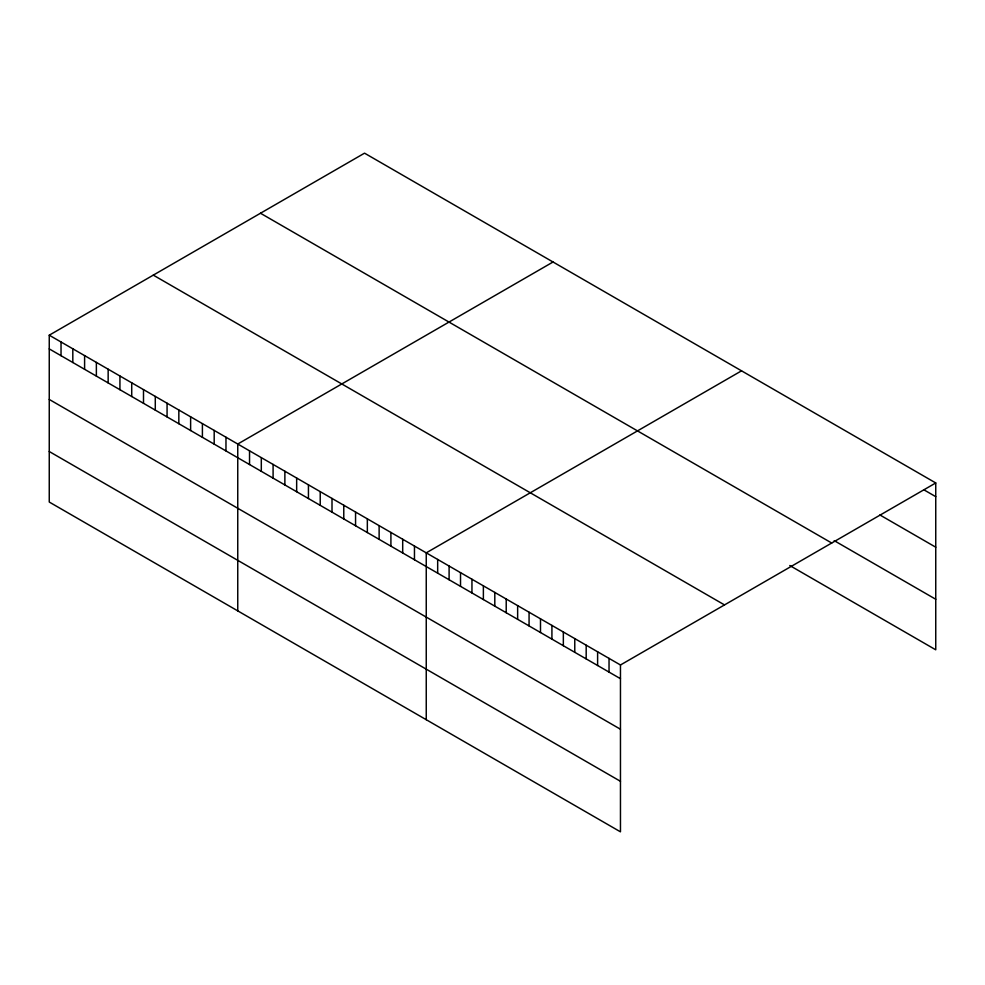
<?xml version="1.0" encoding="UTF-8"?>
<svg xmlns="http://www.w3.org/2000/svg" width="985" height="985" viewBox="0 0 985 985"><rect width="100%" height="100%" fill="white"/><g stroke="black" fill="none" stroke-linecap="round" stroke-linejoin="round"><path stroke-width="1.48" d="M49.25 335.195L620.464 664.986L620.464 831.832L49.25 502.042L49.25 335.195L364.536 153.167L935.75 482.958L935.75 649.804L789.773 565.525M553.041 261.998L237.754 444.026L237.754 610.872M741.533 370.828L426.246 552.856L426.246 719.703M620.464 664.986L935.75 482.958M924.324 490.062L935.75 496.662M879.9 514.958L935.75 547.204M834.196 540.642L935.75 599.262M260.496 213.24L831.709 543.018M153.291 275.123L724.504 604.913M49.25 348.899L620.464 678.69M49.25 399.442L620.464 729.232M49.25 451.512L620.464 781.302M609.038 658.386L609.038 672.09M597.612 651.787L597.612 665.503M586.186 645.2L586.186 658.903M574.772 638.6L574.772 652.304M563.346 632.001L563.346 645.717M551.92 625.413L551.92 639.117M540.494 618.814L540.494 632.518M529.068 612.214L529.068 625.931M517.642 605.615L517.642 619.331M506.216 599.028L506.216 612.732M494.802 592.428L494.802 606.132M483.376 585.829L483.376 599.545M471.95 579.242L471.95 592.945M460.524 572.642L460.524 586.346M449.098 566.043L449.098 579.759M437.672 559.455L437.672 573.159M414.463 546.047L414.463 559.763M402.693 539.251L402.693 552.954M390.91 532.454L390.91 546.158M379.127 525.645L379.127 539.361M367.343 518.849L367.343 532.553M355.56 512.04L355.56 525.756M343.777 505.243L343.777 518.947M332.007 498.435L332.007 512.151M320.223 491.638L320.223 505.342M308.44 484.842L308.44 498.545M296.657 478.033L296.657 491.737M284.874 471.236L284.874 484.94M273.091 464.427L273.091 478.144M261.308 457.631L261.308 471.335M249.537 450.822L249.537 464.538M225.971 437.229L225.971 450.933M214.188 430.42L214.188 444.124M202.405 423.624L202.405 437.328M190.622 416.815L190.622 430.531M178.839 410.019L178.839 423.722M167.068 403.21L167.068 416.926M155.285 396.413L155.285 410.117M143.502 389.604L143.502 403.321M131.719 382.808L131.719 396.512M119.936 376.011L119.936 389.715M108.153 369.203L108.153 382.919M96.37 362.406L96.37 376.11M84.599 355.597L84.599 369.313M72.816 348.801L72.816 362.505M61.033 341.992L61.033 355.708"/></g></svg>
